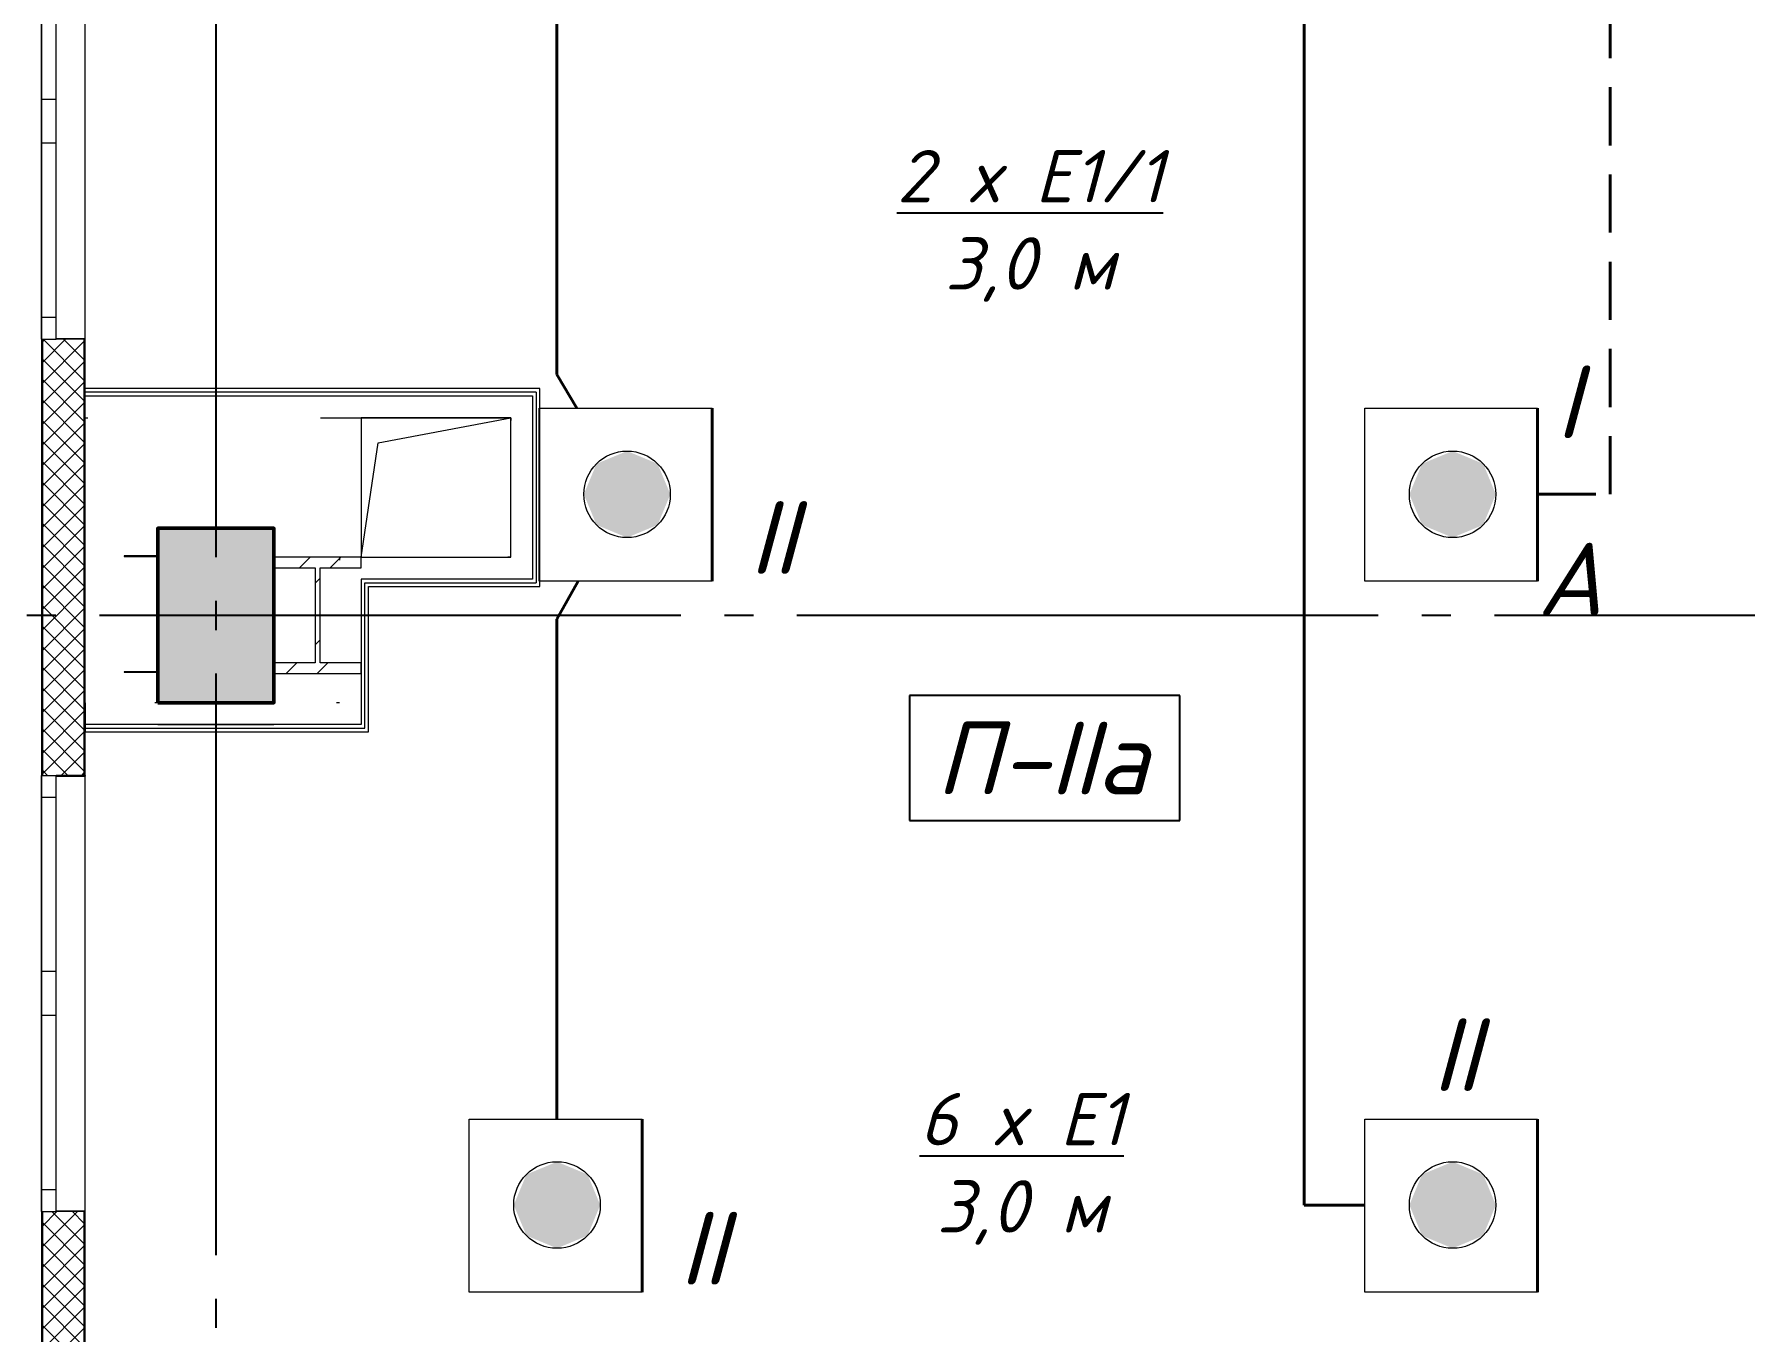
# Model space of a CAD drawing. Header units: millimetres. Extents: x 0 to 1286, y 0 to 420.
# Drawn here: x 91.9 to 150.8, y 165 to 209.6 of the extents above; entities that cross this region are included whole.
import ezdxf

# ---------------------------------------------------------------- set-up
doc = ezdxf.new("R2010")
doc.units = ezdxf.units.MM
for name, pattern in [('JIS_02_2.0', [3, 2, -1]), ('ГОСТ 2.303 5', [24, 20, -1.5, 1, -1.5]), ('СПКБ-0000-000-АР#003$0$Achse', [2300, 0, -800, 1500, 0])]:
    doc.linetypes.add(name, pattern=pattern)
for name, color, linetype in [('Viewport2ForCustomObjects_0', 7, 'Continuous'), ('Номер помещения', 7, 'Continuous'), ('СПКБ-0000-000-АР#003$0$Колонны новые', 7, 'Continuous'), ('СПКБ-0000-000-АР#003$0$Колонны существующие', 7, 'Continuous'), ('СПКБ-0000-000-АР#003$0$Окна ArchiCAD', 7, 'Continuous'), ('СПКБ-0000-000-АР#003$0$Перекрытие', 7, 'Continuous'), ('СПКБ-0000-000-АР#003$0$Стены', 7, 'Continuous'), ('Строительные оси', 7, 'Continuous'), ('ЭО_АВАРИЙНОЕ ОСВЕЩЕНИЕ', 7, 'Continuous'), ('ЭО_РАБОЧЕЕ ОСВЕЩЕНИЕ', 7, 'Continuous')]:
    doc.layers.add(name, color=color, linetype=linetype)
for name, color, linetype, lineweight, true_color in [('СПКБ-0000-000-АР#003$0$Колонны новые_Ном._пера__108', 7, 'Continuous', 13, 0xfd8379), ('СПКБ-0000-000-АР#003$0$Колонны существующие_Ном._пера__102', 7, 'Continuous', 13, 0xcccccc), ('СПКБ-0000-000-АР#003$0$Окна ArchiCAD_Ном._пера__68', 7, 'Continuous', 20, 0xfd4435), ('СПКБ-0000-000-АР#003$0$Стены_Ном._пера__68', 7, 'Continuous', 20, 0xfd4435)]:
    doc.layers.add(name, color=color, linetype=linetype, lineweight=lineweight, true_color=true_color)
for name, color, linetype, lineweight in [('СПКБ-0000-000-АР#003$0$Колонны новые_Ном._пера__20', 1, 'Continuous', 20), ('СПКБ-0000-000-АР#003$0$Колонны существующие_Ном._пера__141', 7, 'Continuous', 50), ('СПКБ-0000-000-АР#003$0$Окна ArchiCAD_Ном._пера__6', 5, 'Continuous', 9), ('СПКБ-0000-000-АР#003$0$Перекрытие_Ном._пера__1', 7, 'Continuous', 13), ('СПКБ-0000-000-АР#003$0$Стены_Ном._пера__1', 7, 'Continuous', 13), ('СПКБ-0000-000-АР#003$0$Стены_Ном._пера__20', 1, 'Continuous', 20), ('СПКБ-0000-000-АР#003$0$Шахты ОВ_Ном._пера__1', 7, 'Continuous', 13)]:
    doc.layers.add(name, color=color, linetype=linetype, lineweight=lineweight)
doc.styles.add('1.8', font='isocpeui.ttf', dxfattribs={"height": 1.8})
doc.styles.add('2.5', font='isocpeui.ttf')
doc.styles.add('CustomTextStyle1', font='isocpeui.ttf', dxfattribs={"height": 2.5})
pattern_1 = [(45, (0, 0), (-35.35534, 35.35534), []), (135, (0, 0), (35.35534, 35.35534), [])]
pattern_2 = [(0, (0, 0), (0, 173.2051), [0, -100]), (0, (50, 86.6), (0, 173.2051), [0, -100])]
pattern_3 = [(45, (0, 0), (-159.099, 159.099), []), (45, (-53.03, 53.03), (-159.099, 159.099), [])]

# ---------------------------------------------------------------- blocks, each defined once
blk = doc.blocks.new('*E601')
at = {"layer": 'Номер помещения', "color": 6, "linetype": 'Continuous'}
for p, q in [((-206.39, 66.104), (-215.695, 66.104)), ((-215.695, 66.104), (-215.695, 61.804)), ((-206.39, 61.804), (-206.39, 66.104)), ((-215.695, 61.804), (-206.39, 61.804))]:
    blk.add_line(p, q, dxfattribs=at)
at = {"layer": 'Строительные оси', "color": 3, "linetype": 'ГОСТ 2.303 5', "lineweight": 25}
for p, q in [((-239.569, 258.857), (-239.569, -45.143)), ((280.431, 68.857), (-283.569, 68.857))]:
    blk.add_line(p, q, dxfattribs=at)
at = {"layer": 'ЭО_АВАРИЙНОЕ ОСВЕЩЕНИЕ', "color": 1, "linetype": 'JIS_02_2.0', "lineweight": 40}
for p, q in [((-191.584, 73.023), (-191.584, 121.907)), ((-194.083, 73.023), (-191.584, 73.023))]:
    blk.add_line(p, q, dxfattribs=at)
at = {"layer": 'ЭО_АВАРИЙНОЕ ОСВЕЩЕНИЕ', "color": 7, "lineweight": 0}
for p, q in [((-200.033, 70.031), (-200.033, 75.981)), ((-200.033, 75.981), (-194.083, 75.981)), ((-194.083, 70.031), (-200.033, 70.031))]:
    blk.add_line(p, q, dxfattribs=at)
at = {"layer": 'ЭО_АВАРИЙНОЕ ОСВЕЩЕНИЕ', "color": 1, "lineweight": 40}
blk.add_line((-194.083, 75.981), (-194.083, 70.031), dxfattribs=at)
at = {"layer": 'ЭО_АВАРИЙНОЕ ОСВЕЩЕНИЕ', "color": 7, "lineweight": 0}
blk.add_circle((-197.008, 73.023), 1.488, dxfattribs=at)
at = {"layer": 'ЭО_АВАРИЙНОЕ ОСВЕЩЕНИЕ', "color": 1, "lineweight": 0}
for points in [[(-197.008, 74.51), (-198.06, 74.075), (-195.956, 74.075)], [(-198.06, 74.075), (-198.496, 73.023), (-195.521, 73.023)], [(-198.06, 74.075), (-195.956, 74.075), (-195.521, 73.023)], [(-198.496, 73.023), (-198.06, 71.971), (-195.956, 71.971)], [(-198.496, 73.023), (-195.521, 73.023), (-195.956, 71.971)], [(-198.06, 71.971), (-195.956, 71.971), (-197.008, 71.535)]]:
    blk.add_solid(points, dxfattribs=at)
at = {"layer": 'ЭО_РАБОЧЕЕ ОСВЕЩЕНИЕ', "color": 5, "lineweight": 40}
for p, q in [((-202.113, 48.581), (-202.113, 97.465)), ((-227.828, 77.141), (-227.828, 94.473)), ((-227.148, 75.981), (-227.828, 77.141)), ((-222.491, 75.981), (-222.491, 70.031)), ((-227.095, 70.031), (-227.828, 68.724)), ((-227.828, 68.724), (-227.828, 51.539)), ((-224.902, 51.539), (-224.902, 45.589)), ((-194.083, 51.539), (-194.083, 45.589)), ((-200.033, 48.581), (-202.113, 48.581))]:
    blk.add_line(p, q, dxfattribs=at)
at = {"layer": 'ЭО_РАБОЧЕЕ ОСВЕЩЕНИЕ', "color": 7, "lineweight": 0}
for p, q in [((-228.441, 70.031), (-228.441, 75.981)), ((-228.441, 75.981), (-222.491, 75.981)), ((-222.491, 70.031), (-228.441, 70.031)), ((-230.852, 45.589), (-230.852, 51.539)), ((-230.852, 51.539), (-224.902, 51.539)), ((-200.033, 45.589), (-200.033, 51.539)), ((-200.033, 51.539), (-194.083, 51.539)), ((-224.902, 45.589), (-230.852, 45.589)), ((-194.083, 45.589), (-200.033, 45.589))]:
    blk.add_line(p, q, dxfattribs=at)
for centre in [(-225.416, 73.023), (-227.828, 48.581), (-197.008, 48.581)]:
    blk.add_circle(centre, 1.488, dxfattribs=at)
at = {"layer": 'ЭО_РАБОЧЕЕ ОСВЕЩЕНИЕ', "color": 5, "lineweight": 0}
for points in [[(-225.416, 74.51), (-226.468, 74.075), (-224.364, 74.075)], [(-226.468, 74.075), (-226.903, 73.023), (-223.928, 73.023)], [(-226.468, 74.075), (-224.364, 74.075), (-223.928, 73.023)], [(-226.903, 73.023), (-226.468, 71.971), (-224.364, 71.971)], [(-226.903, 73.023), (-223.928, 73.023), (-224.364, 71.971)], [(-226.468, 71.971), (-224.364, 71.971), (-225.416, 71.535)], [(-227.828, 50.068), (-228.879, 49.633), (-226.776, 49.633)], [(-197.008, 50.068), (-198.06, 49.633), (-195.956, 49.633)], [(-228.879, 49.633), (-229.315, 48.581), (-226.34, 48.581)], [(-228.879, 49.633), (-226.776, 49.633), (-226.34, 48.581)], [(-198.06, 49.633), (-198.496, 48.581), (-195.521, 48.581)], [(-198.06, 49.633), (-195.956, 49.633), (-195.521, 48.581)], [(-229.315, 48.581), (-228.879, 47.529), (-226.776, 47.529)], [(-229.315, 48.581), (-226.34, 48.581), (-226.776, 47.529)], [(-198.496, 48.581), (-198.06, 47.529), (-195.956, 47.529)], [(-198.496, 48.581), (-195.521, 48.581), (-195.956, 47.529)], [(-228.879, 47.529), (-226.776, 47.529), (-227.828, 47.093)], [(-198.06, 47.529), (-195.956, 47.529), (-197.008, 47.093)]]:
    blk.add_solid(points, dxfattribs=at)
at = {"layer": 'Номер помещения', "color": 0, "linetype": 'Continuous', "style": 'CustomTextStyle1'}
blk.add_text('П-IIа', height=2.5, dxfattribs=at).set_placement((-214.795, 62.704))
blk = doc.blocks.new('СПКБ-0000-000-АР#003$0$Перекрытие_1', base_point=(-24406.7, -2530.3))
at = {"layer": 'СПКБ-0000-000-АР#003$0$Перекрытие_Ном._пера__1', "color": 7, "linetype": 'Continuous', "lineweight": 13, "flags": 128}
blk.add_lwpolyline([(-24406.7, -2530.3), (-24406.7, 18886.6), (-23563.9, 18885.7), (-23563.9, 17144.7), (-22883.9, 17144.7), (-20992.9, 17144.7), (-20022.9, 17144.7), (-20022.9, 20246.7), (-17951.9, 20246.7), (-17956.9, 23688.1), (-17956.9, 25286.1), (17852.7, 25286.1), (17852.7, -2530.3), (5843.1, -2530.3), (243.1, -2530.3)], close=True, dxfattribs=at)
blk = doc.blocks.new('СПКБ-0000-000-АР#003$0$Двустворчатое Окно 19')
at = {"layer": 'СПКБ-0000-000-АР#003$0$Окна ArchiCAD_Ном._пера__6', "color": 5, "linetype": 'Continuous', "lineweight": 9}
for p, q in [((-747, 100), (747, 100)), ((-750, 0), (-675, 0)), ((-675, 0), (-675, -50)), ((-675, 0), (-75, 0)), ((-75, -50), (-75, 0)), ((-75, 0), (0, 0)), ((0, 0), (75, 0)), ((75, 0), (75, -50)), ((75, 0), (675, 0)), ((675, -50), (675, 0)), ((675, 0), (750, 0)), ((-750, -50), (750, -50)), ((-675, -50), (-750, -50)), ((-75, -50), (-675, -50)), ((0, -50), (-75, -50)), ((75, -50), (0, -50)), ((675, -50), (75, -50)), ((750, -50), (675, -50))]:
    blk.add_line(p, q, dxfattribs=at)
at = {"layer": 'СПКБ-0000-000-АР#003$0$Окна ArchiCAD_Ном._пера__68', "color": 20, "linetype": 'Continuous', "lineweight": 20, "true_color": 0xfd4435}
for p, q in [((-750, -47), (-750, 0)), ((750, -47), (750, 0)), ((-750, -50), (-750, -47)), ((750, -50), (750, -47))]:
    blk.add_line(p, q, dxfattribs=at)
blk = doc.blocks.new('СПКБ-0000-000-АР#003$0$Стена_2', base_point=(-24406.7, 25306.1))
at = {"layer": 'СПКБ-0000-000-АР#003$0$Стены_Ном._пера__68', "linetype": 'Continuous', "lineweight": 20, "true_color": 0xfd4435}
for points in [[(-24556.7, 6335.7), (-24553.7, 6335.7), (-24553.7, 7835.7), (-24556.7, 7835.7)], [(-24406.7, 7835.7), (-24406.7, 7838.7), (-24506.7, 7838.7), (-24506.7, 7835.7), (-24409.7, 7835.7)], [(-24409.7, 6335.7), (-24406.7, 6335.7), (-24406.7, 7835.7), (-24409.7, 7835.7)], [(-24406.7, 6332.7), (-24406.7, 6335.7), (-24409.7, 6335.7), (-24506.7, 6335.7), (-24506.7, 6332.7)], [(-24556.7, 3955.7), (-24553.7, 3955.7), (-24553.7, 4835.7), (-24556.7, 4835.7)], [(-24406.7, 4835.7), (-24406.7, 4838.7), (-24506.7, 4838.7), (-24506.7, 4835.7), (-24409.7, 4835.7)], [(-24409.7, 3955.7), (-24406.7, 3955.7), (-24406.7, 4835.7), (-24409.7, 4835.7)]]:
    blk.add_hatch(color=20, dxfattribs=at).paths.add_polyline_path(points)
h = blk.add_hatch(dxfattribs=at)
h.set_pattern_fill('СЕТКА_5X5_ДИАГОНАЛЬНАЯ', color=20, style=0, pattern_type=2)
h.set_pattern_definition(pattern_1)
h.paths.add_polyline_path([(-24553.7, 6335.7), (-24506.7, 6335.7), (-24409.7, 6335.7), (-24409.7, 7835.7), (-24506.7, 7835.7), (-24553.7, 7835.7)])
h = blk.add_hatch(dxfattribs=at)
h.set_pattern_fill('СЕТКА_5X5_ДИАГОНАЛЬНАЯ', color=20, style=0, pattern_type=2)
h.set_pattern_definition(pattern_1)
h.paths.add_polyline_path([(-24553.7, 3955.7), (-24409.7, 3955.7), (-24409.7, 4835.7), (-24506.7, 4835.7), (-24553.7, 4835.7)])
at = {"layer": 'СПКБ-0000-000-АР#003$0$Стены_Ном._пера__68', "color": 20, "linetype": 'Continuous', "lineweight": 20, "true_color": 0xfd4435}
for p, q in [((-24556.7, 7835.7), (-24553.7, 7835.7)), ((-24553.7, 7835.7), (-24553.7, 6335.7)), ((-24553.7, 7835.7), (-24506.7, 7835.7)), ((-24506.7, 7838.7), (-24406.7, 7838.7)), ((-24506.7, 7835.7), (-24506.7, 7838.7)), ((-24409.7, 7835.7), (-24506.7, 7835.7)), ((-24409.7, 6335.7), (-24409.7, 7835.7)), ((-24406.7, 7835.7), (-24406.7, 7838.7)), ((-24556.7, 6335.7), (-24553.7, 6335.7)), ((-24553.7, 6335.7), (-24506.7, 6335.7)), ((-24506.7, 6335.7), (-24506.7, 6332.7)), ((-24409.7, 6335.7), (-24506.7, 6335.7)), ((-24506.7, 6332.7), (-24406.7, 6332.7)), ((-24406.7, 6335.7), (-24406.7, 6332.7)), ((-24556.7, 4835.7), (-24553.7, 4835.7)), ((-24553.7, 4835.7), (-24553.7, 3955.7)), ((-24553.7, 4835.7), (-24506.7, 4835.7)), ((-24506.7, 4838.7), (-24406.7, 4838.7)), ((-24506.7, 4835.7), (-24506.7, 4838.7)), ((-24409.7, 4835.7), (-24506.7, 4835.7)), ((-24409.7, 3955.7), (-24409.7, 4835.7)), ((-24406.7, 4835.7), (-24406.7, 4838.7))]:
    blk.add_line(p, q, dxfattribs=at)
at = {"layer": 'СПКБ-0000-000-АР#003$0$Стены_Ном._пера__68', "color": 20, "linetype": 'Continuous', "lineweight": 20, "true_color": 0xfd4435, "flags": 128}
for points in [[(-24556.7, 7835.7), (-24556.7, 6335.7)], [(-24406.7, 6335.7), (-24406.7, 7835.7)], [(-24556.7, 4835.7), (-24556.7, 3335.7)], [(-24406.7, 3955.7), (-24406.7, 4835.7)]]:
    blk.add_lwpolyline(points, dxfattribs=at)
at = {"layer": 'СПКБ-0000-000-АР#003$0$Окна ArchiCAD', "color": 5, "linetype": 'Continuous', "lineweight": 9, "xscale": -1, "zscale": 1000, "rotation": 270}
for p in [(-24506.7, 8585.7), (-24506.7, 5585.7)]:
    blk.add_blockref('СПКБ-0000-000-АР#003$0$Двустворчатое Окно 19', p, dxfattribs=at)
blk = doc.blocks.new('СПКБ-0000-000-АР#003$0$Стена_183', base_point=(-24406.7, 6585.7))
at = {"layer": 'СПКБ-0000-000-АР#003$0$Стены_Ном._пера__20', "linetype": 'Continuous', "lineweight": 20}
h = blk.add_hatch(dxfattribs=at)
h.set_pattern_fill('ШТУКАТУРКА', color=1, style=0, pattern_type=2)
h.set_pattern_definition(pattern_2)
h.paths.add_polyline_path([(-24156.9, 6510.7), (-24406.7, 6510.7), (-24406.7, 6497.7), (-24156.9, 6497.7)])
h = blk.add_hatch(dxfattribs=at)
h.set_pattern_fill('ШТУКАТУРКА', color=1, style=0, pattern_type=2)
h.set_pattern_definition(pattern_2)
h.paths.add_polyline_path([(-24406.7, 6485.7), (-24156.9, 6485.7), (-24156.9, 6497.7), (-24406.7, 6497.7)])
h = blk.add_hatch(dxfattribs=at)
h.set_pattern_fill('ШТУКАТУРКА', color=1, style=0, pattern_type=2)
h.set_pattern_definition(pattern_2)
h.paths.add_polyline_path([(-24156.9, 6497.7), (-23756.9, 6497.7), (-23756.9, 6510.7), (-24156.9, 6510.7)])
h = blk.add_hatch(dxfattribs=at)
h.set_pattern_fill('ШТУКАТУРКА', color=1, style=0, pattern_type=2)
h.set_pattern_definition(pattern_2)
h.paths.add_polyline_path([(-24156.9, 6485.7), (-23756.9, 6485.7), (-23756.9, 6497.7), (-24156.9, 6497.7)])
h = blk.add_hatch(dxfattribs=at)
h.set_pattern_fill('ШТУКАТУРКА', color=1, style=0, pattern_type=2)
h.set_pattern_definition(pattern_2)
h.paths.add_polyline_path([(-23456.7, 6510.7), (-23756.9, 6510.7), (-23756.9, 6497.7), (-23443.7, 6497.7)])
h = blk.add_hatch(dxfattribs=at)
h.set_pattern_fill('ШТУКАТУРКА', color=1, style=0, pattern_type=2)
h.set_pattern_definition(pattern_2)
h.paths.add_polyline_path([(-23756.9, 6485.7), (-23431.7, 6485.7), (-23443.7, 6497.7), (-23756.9, 6497.7)])
at = {"layer": 'СПКБ-0000-000-АР#003$0$Стены_Ном._пера__1', "color": 7, "linetype": 'СПКБ-0000-000-АР#003$0$Achse', "lineweight": 13, "flags": 128}
for points in [[(-24156.9, 6585.7), (-24406.7, 6585.7)], [(-23531.7, 6585.7), (-23756.9, 6585.7)]]:
    blk.add_lwpolyline(points, dxfattribs=at)
at = {"layer": 'СПКБ-0000-000-АР#003$0$Стены_Ном._пера__1', "color": 7, "linetype": 'Continuous', "lineweight": 13, "flags": 128}
blk.add_lwpolyline([(-24406.7, 6585.7), (-24406.7, 6510.7)], dxfattribs=at)
at = {"layer": 'СПКБ-0000-000-АР#003$0$Стены_Ном._пера__20', "color": 1, "linetype": 'Continuous', "lineweight": 20, "flags": 128}
for points in [[(-24406.7, 6510.7), (-24406.7, 6497.7)], [(-24406.7, 6497.7), (-24406.7, 6485.7)], [(-24406.7, 6485.7), (-23431.7, 6485.7)]]:
    blk.add_lwpolyline(points, dxfattribs=at)
at = {"layer": 'СПКБ-0000-000-АР#003$0$Стены_Ном._пера__68', "color": 20, "linetype": 'Continuous', "lineweight": 20, "true_color": 0xfd4435}
for p, q in [((-24156.9, 6510.7), (-24406.7, 6510.7)), ((-24406.7, 6497.7), (-24156.9, 6497.7)), ((-24156.9, 6510.7), (-23756.9, 6510.7)), ((-23756.9, 6510.7), (-24156.9, 6510.7)), ((-24156.9, 6497.7), (-23756.9, 6497.7)), ((-23456.7, 6510.7), (-23756.9, 6510.7)), ((-23756.9, 6497.7), (-23443.7, 6497.7))]:
    blk.add_line(p, q, dxfattribs=at)
blk = doc.blocks.new('СПКБ-0000-000-АР#003$0$Стена_184', base_point=(-23531.7, 6585.7))
at = {"layer": 'СПКБ-0000-000-АР#003$0$Стены_Ном._пера__20', "linetype": 'Continuous', "lineweight": 20}
h = blk.add_hatch(dxfattribs=at)
h.set_pattern_fill('ШТУКАТУРКА', color=1, style=0, pattern_type=2)
h.set_pattern_definition(pattern_2)
h.paths.add_polyline_path([(-23456.7, 7010.7), (-23456.7, 6510.7), (-23443.7, 6497.7), (-23443.7, 6997.7)])
h = blk.add_hatch(dxfattribs=at)
h.set_pattern_fill('ШТУКАТУРКА', color=1, style=0, pattern_type=2)
h.set_pattern_definition(pattern_2)
h.paths.add_polyline_path([(-23431.7, 6485.7), (-23431.7, 6985.7), (-23443.7, 6997.7), (-23443.7, 6497.7)])
at = {"layer": 'СПКБ-0000-000-АР#003$0$Стены_Ном._пера__1', "color": 7, "linetype": 'СПКБ-0000-000-АР#003$0$Achse', "lineweight": 13, "flags": 128}
blk.add_lwpolyline([(-23531.7, 7085.7), (-23531.7, 6585.7)], dxfattribs=at)
at = {"layer": 'СПКБ-0000-000-АР#003$0$Стены_Ном._пера__20', "color": 1, "linetype": 'Continuous', "lineweight": 20, "flags": 128}
blk.add_lwpolyline([(-23431.7, 6485.7), (-23431.7, 6985.7)], dxfattribs=at)
at = {"layer": 'СПКБ-0000-000-АР#003$0$Стены_Ном._пера__68', "color": 20, "linetype": 'Continuous', "lineweight": 20, "true_color": 0xfd4435}
for p, q in [((-23456.7, 7010.7), (-23456.7, 6510.7)), ((-23443.7, 6497.7), (-23443.7, 6997.7))]:
    blk.add_line(p, q, dxfattribs=at)
blk = doc.blocks.new('СПКБ-0000-000-АР#003$0$Стена_185', base_point=(-22941.9, 7085.7))
at = {"layer": 'СПКБ-0000-000-АР#003$0$Стены_Ном._пера__20', "linetype": 'Continuous', "lineweight": 20}
h = blk.add_hatch(dxfattribs=at)
h.set_pattern_fill('ШТУКАТУРКА', color=1, style=0, pattern_type=2)
h.set_pattern_definition(pattern_2)
h.paths.add_polyline_path([(-22866.9, 7640.7), (-22866.9, 7010.7), (-22853.9, 6997.7), (-22853.9, 7653.7)])
h = blk.add_hatch(dxfattribs=at)
h.set_pattern_fill('ШТУКАТУРКА', color=1, style=0, pattern_type=2)
h.set_pattern_definition(pattern_2)
h.paths.add_polyline_path([(-22841.9, 6985.7), (-22841.9, 7665.7), (-22853.9, 7653.7), (-22853.9, 6997.7)])
at = {"layer": 'СПКБ-0000-000-АР#003$0$Стены_Ном._пера__1', "color": 7, "linetype": 'СПКБ-0000-000-АР#003$0$Achse', "lineweight": 13, "flags": 128}
blk.add_lwpolyline([(-22941.9, 7565.7), (-22941.9, 7085.7)], dxfattribs=at)
at = {"layer": 'СПКБ-0000-000-АР#003$0$Стены_Ном._пера__20', "color": 1, "linetype": 'Continuous', "lineweight": 20, "flags": 128}
blk.add_lwpolyline([(-22841.9, 6985.7), (-22841.9, 7665.7)], dxfattribs=at)
at = {"layer": 'СПКБ-0000-000-АР#003$0$Стены_Ном._пера__68', "color": 20, "linetype": 'Continuous', "lineweight": 20, "true_color": 0xfd4435}
for p, q in [((-22853.9, 6997.7), (-22853.9, 7653.7)), ((-22866.9, 7640.7), (-22866.9, 7010.7))]:
    blk.add_line(p, q, dxfattribs=at)
blk = doc.blocks.new('СПКБ-0000-000-АР#003$0$Стена_186', base_point=(-24406.7, 7565.7))
at = {"layer": 'СПКБ-0000-000-АР#003$0$Стены_Ном._пера__20', "linetype": 'Continuous', "lineweight": 20}
h = blk.add_hatch(dxfattribs=at)
h.set_pattern_fill('ШТУКАТУРКА', color=1, style=0, pattern_type=2)
h.set_pattern_definition(pattern_2)
h.paths.add_polyline_path([(-22841.9, 7665.7), (-24406.7, 7665.7), (-24406.7, 7653.7), (-22853.9, 7653.7)])
h = blk.add_hatch(dxfattribs=at)
h.set_pattern_fill('ШТУКАТУРКА', color=1, style=0, pattern_type=2)
h.set_pattern_definition(pattern_2)
h.paths.add_polyline_path([(-24406.7, 7640.7), (-22866.9, 7640.7), (-22853.9, 7653.7), (-24406.7, 7653.7)])
at = {"layer": 'СПКБ-0000-000-АР#003$0$Стены_Ном._пера__1', "color": 7, "linetype": 'Continuous', "lineweight": 13, "flags": 128}
blk.add_lwpolyline([(-24406.7, 7565.7), (-24406.7, 7640.7)], dxfattribs=at)
at = {"layer": 'СПКБ-0000-000-АР#003$0$Стены_Ном._пера__1', "color": 7, "linetype": 'СПКБ-0000-000-АР#003$0$Achse', "lineweight": 13, "flags": 128}
blk.add_lwpolyline([(-24406.7, 7565.7), (-22941.9, 7565.7)], dxfattribs=at)
at = {"layer": 'СПКБ-0000-000-АР#003$0$Стены_Ном._пера__20', "color": 1, "linetype": 'Continuous', "lineweight": 20, "flags": 128}
for points in [[(-22841.9, 7665.7), (-24406.7, 7665.7)], [(-24406.7, 7653.7), (-24406.7, 7665.7)], [(-24406.7, 7640.7), (-24406.7, 7653.7)]]:
    blk.add_lwpolyline(points, dxfattribs=at)
at = {"layer": 'СПКБ-0000-000-АР#003$0$Стены_Ном._пера__68', "color": 20, "linetype": 'Continuous', "lineweight": 20, "true_color": 0xfd4435}
for p, q in [((-22853.9, 7653.7), (-24406.7, 7653.7)), ((-24406.7, 7640.7), (-22866.9, 7640.7))]:
    blk.add_line(p, q, dxfattribs=at)
blk = doc.blocks.new('СПКБ-0000-000-АР#003$0$Стена_187', base_point=(-23531.7, 7085.7))
at = {"layer": 'СПКБ-0000-000-АР#003$0$Стены_Ном._пера__20', "linetype": 'Continuous', "lineweight": 20}
h = blk.add_hatch(dxfattribs=at)
h.set_pattern_fill('ШТУКАТУРКА', color=1, style=0, pattern_type=2)
h.set_pattern_definition(pattern_2)
h.paths.add_polyline_path([(-22866.9, 7010.7), (-23456.7, 7010.7), (-23443.7, 6997.7), (-22853.9, 6997.7)])
h = blk.add_hatch(dxfattribs=at)
h.set_pattern_fill('ШТУКАТУРКА', color=1, style=0, pattern_type=2)
h.set_pattern_definition(pattern_2)
h.paths.add_polyline_path([(-23431.7, 6985.7), (-22841.9, 6985.7), (-22853.9, 6997.7), (-23443.7, 6997.7)])
at = {"layer": 'СПКБ-0000-000-АР#003$0$Стены_Ном._пера__1', "color": 7, "linetype": 'СПКБ-0000-000-АР#003$0$Achse', "lineweight": 13, "flags": 128}
blk.add_lwpolyline([(-22941.9, 7085.7), (-23531.7, 7085.7)], dxfattribs=at)
at = {"layer": 'СПКБ-0000-000-АР#003$0$Стены_Ном._пера__20', "color": 1, "linetype": 'Continuous', "lineweight": 20, "flags": 128}
blk.add_lwpolyline([(-23431.7, 6985.7), (-22841.9, 6985.7)], dxfattribs=at)
at = {"layer": 'СПКБ-0000-000-АР#003$0$Стены_Ном._пера__68', "color": 20, "linetype": 'Continuous', "lineweight": 20, "true_color": 0xfd4435}
for p, q in [((-22866.9, 7010.7), (-23456.7, 7010.7)), ((-23443.7, 6997.7), (-22853.9, 6997.7))]:
    blk.add_line(p, q, dxfattribs=at)
blk = doc.blocks.new('СПКБ-0000-000-АР#003$0$Колонна_10', base_point=(-23956.9, 6885.7))
at = {"layer": 'СПКБ-0000-000-АР#003$0$Колонны существующие_Ном._пера__102', "linetype": 'Continuous', "lineweight": 13, "true_color": 0xcccccc}
blk.add_hatch(color=254, dxfattribs=at).paths.add_polyline_path([(-24156.9, 6585.7), (-23756.9, 6585.7), (-23756.9, 7185.7), (-24156.9, 7185.7)])
at = {"layer": 'СПКБ-0000-000-АР#003$0$Колонны существующие_Ном._пера__141', "color": 7, "linetype": 'Continuous', "lineweight": 50, "flags": 128}
blk.add_lwpolyline([(-24156.9, 6585.7), (-23756.9, 6585.7), (-23756.9, 7185.7), (-24156.9, 7185.7)], close=True, dxfattribs=at)
blk = doc.blocks.new('СПКБ-0000-000-АР#003$0$Колонна_49', base_point=(-23606.9, 6885.7))
at = {"layer": 'СПКБ-0000-000-АР#003$0$Колонны новые_Ном._пера__108', "linetype": 'Continuous', "lineweight": 13, "true_color": 0xfd8379}
h = blk.add_hatch(dxfattribs=at)
h.set_pattern_fill('СТАЛЬ', color=11, style=0, pattern_type=2)
h.set_pattern_definition(pattern_3)
h.paths.add_polyline_path([(-23756.9, 6685.7), (-23456.9, 6685.7), (-23456.9, 6722.4), (-23598.1, 6722.4), (-23598.1, 7049.1), (-23456.9, 7049.1), (-23456.9, 7085.7), (-23756.9, 7085.7), (-23756.9, 7049.1), (-23615.6, 7049.1), (-23615.6, 6722.4), (-23756.9, 6722.4)])
at = {"layer": 'СПКБ-0000-000-АР#003$0$Колонны новые_Ном._пера__20', "color": 1, "linetype": 'Continuous', "lineweight": 20}
for p, q in [((-23456.9, 7085.7), (-23756.9, 7085.7)), ((-23756.9, 7085.7), (-23756.9, 7049.1)), ((-23456.9, 7049.1), (-23456.9, 7085.7)), ((-23756.9, 7049.1), (-23615.6, 7049.1)), ((-23615.6, 7049.1), (-23615.6, 6722.4)), ((-23598.1, 6722.4), (-23598.1, 7049.1)), ((-23598.1, 7049.1), (-23456.9, 7049.1)), ((-23615.6, 6722.4), (-23756.9, 6722.4)), ((-23756.9, 6722.4), (-23756.9, 6685.7)), ((-23456.9, 6722.4), (-23598.1, 6722.4)), ((-23456.9, 6685.7), (-23456.9, 6722.4)), ((-23756.9, 6685.7), (-23456.9, 6685.7))]:
    blk.add_line(p, q, dxfattribs=at)
blk = doc.blocks.new('СПКБ-0000-000-АР#003$0$Колонна_50', base_point=(-24213.9, 6690.3))
at = {"layer": 'СПКБ-0000-000-АР#003$0$Колонны новые_Ном._пера__108', "linetype": 'Continuous', "lineweight": 13, "true_color": 0xfd8379}
h = blk.add_hatch(dxfattribs=at)
h.set_pattern_fill('СТАЛЬ', color=11, style=0, pattern_type=2)
h.set_pattern_definition(pattern_3)
h.paths.add_polyline_path([(-24272.8, 7090.3), (-24272.8, 7088.3), (-24159.8, 7088.3), (-24159.8, 6692.3), (-24272.8, 6692.3), (-24272.8, 6690.3), (-24159.8, 6690.3), (-24157.8, 6690.3), (-24157.8, 6692.3), (-24157.8, 7088.3), (-24157.8, 7090.3), (-24159.8, 7090.3)])
at = {"layer": 'СПКБ-0000-000-АР#003$0$Колонны новые_Ном._пера__20', "color": 1, "linetype": 'Continuous', "lineweight": 20}
for p, q in [((-24272.8, 7090.3), (-24272.8, 7088.3)), ((-24159.8, 7090.3), (-24272.8, 7090.3)), ((-24272.8, 7088.3), (-24159.8, 7088.3)), ((-24157.8, 7090.3), (-24159.8, 7090.3)), ((-24159.8, 7088.3), (-24159.8, 6692.3)), ((-24157.8, 7088.3), (-24157.8, 7090.3)), ((-24157.8, 6692.3), (-24157.8, 7088.3)), ((-24159.8, 6692.3), (-24272.8, 6692.3)), ((-24272.8, 6692.3), (-24272.8, 6690.3)), ((-24272.8, 6690.3), (-24159.8, 6690.3)), ((-24159.8, 6690.3), (-24157.8, 6690.3)), ((-24157.8, 6690.3), (-24157.8, 6692.3))]:
    blk.add_line(p, q, dxfattribs=at)
blk = doc.blocks.new('*E600')
at = {"layer": 'СПКБ-0000-000-АР#003$0$Шахты ОВ_Ном._пера__1', "color": 7, "linetype": 'Continuous', "lineweight": 13}
for p, q in [((16.149, 102.501), (10.999, 102.501)), ((10.999, 102.501), (10.999, 97.701)), ((11.584, 101.643), (16.149, 102.501)), ((16.149, 97.701), (16.149, 102.501)), ((10.999, 97.701), (11.584, 101.643)), ((10.999, 97.701), (16.149, 97.701))]:
    blk.add_line(p, q, dxfattribs=at)
at = {"layer": 'СПКБ-0000-000-АР#003$0$Колонны новые', "color": 1, "lineweight": 20, "xscale": 0.01, "yscale": 0.01, "zscale": 0.01}
for name, p in [('СПКБ-0000-000-АР#003$0$Колонна_50', (3.428, 93.746)), ('СПКБ-0000-000-АР#003$0$Колонна_49', (9.499, 95.701))]:
    blk.add_blockref(name, p, dxfattribs=at)
at = {"layer": 'СПКБ-0000-000-АР#003$0$Колонны существующие', "color": 7, "lineweight": 50, "xscale": 0.01, "yscale": 0.01, "zscale": 0.01}
blk.add_blockref('СПКБ-0000-000-АР#003$0$Колонна_10', (5.999, 95.701), dxfattribs=at)
at = {"layer": 'СПКБ-0000-000-АР#003$0$Перекрытие', "color": 7, "linetype": 'Continuous', "lineweight": 13, "xscale": 0.01, "yscale": 0.01, "zscale": 0.01}
blk.add_blockref('СПКБ-0000-000-АР#003$0$Перекрытие_1', (1.5, 1.54), dxfattribs=at)
at = {"layer": 'СПКБ-0000-000-АР#003$0$Стены', "color": 20, "lineweight": 20, "true_color": 0xfd4435, "xscale": 0.01, "yscale": 0.01, "zscale": 0.01}
blk.add_blockref('СПКБ-0000-000-АР#003$0$Стена_2', (1.5, 279.905), dxfattribs=at)
at = {"layer": 'СПКБ-0000-000-АР#003$0$Стены', "color": 12, "lineweight": 50, "true_color": 0xdf0000, "xscale": 0.01, "yscale": 0.01, "zscale": 0.01}
for name, p in [('СПКБ-0000-000-АР#003$0$Стена_186', (1.5, 102.501)), ('СПКБ-0000-000-АР#003$0$Стена_185', (16.149, 97.701)), ('СПКБ-0000-000-АР#003$0$Стена_184', (10.25, 92.701)), ('СПКБ-0000-000-АР#003$0$Стена_187', (10.25, 97.701)), ('СПКБ-0000-000-АР#003$0$Стена_183', (1.5, 92.701))]:
    blk.add_blockref(name, p, dxfattribs=at)

msp = doc.modelspace()

# ---------------------------------------------------------------- block references
msp.add_blockref('*E600', (92.189, 93.885))
at = {"layer": 'Viewport2ForCustomObjects_0'}
msp.add_blockref('*E601', (337.756, 120.729), dxfattribs=at)

# ---------------------------------------------------------------- texts
at = {"layer": 'ЭО_АВАРИЙНОЕ ОСВЕЩЕНИЕ', "attachment_point": 5}
for s, insert, char_height, style in [('{\\L2 x Е1/1\\P}3,0 м', (126.203, 202.983), 1.8, '1.8'), ('I', (144.709, 196.936), 2.5, '2.5')]:
    msp.add_mtext(s, dxfattribs=dict(at, insert=insert, char_height=char_height, style=style))
at = {"layer": 'ЭО_АВАРИЙНОЕ ОСВЕЩЕНИЕ', "color": 1, "insert": (144.785, 190.834), "char_height": 2.5, "attachment_point": 5, "style": '2.5'}
msp.add_mtext('А', dxfattribs=at)
at = {"layer": 'ЭО_РАБОЧЕЕ ОСВЕЩЕНИЕ', "attachment_point": 5}
for s, insert, char_height, style in [('II', (117.356, 192.27), 2.5, '2.5'), ('II', (140.855, 174.483), 2.5, '2.5'), ('{\\L6 x Е1\\P}3,0 м', (125.919, 170.555), 1.8, '1.8'), ('II', (114.944, 167.828), 2.5, '2.5')]:
    msp.add_mtext(s, dxfattribs=dict(at, insert=insert, char_height=char_height, style=style))

doc.saveas('drawing.dxf')
